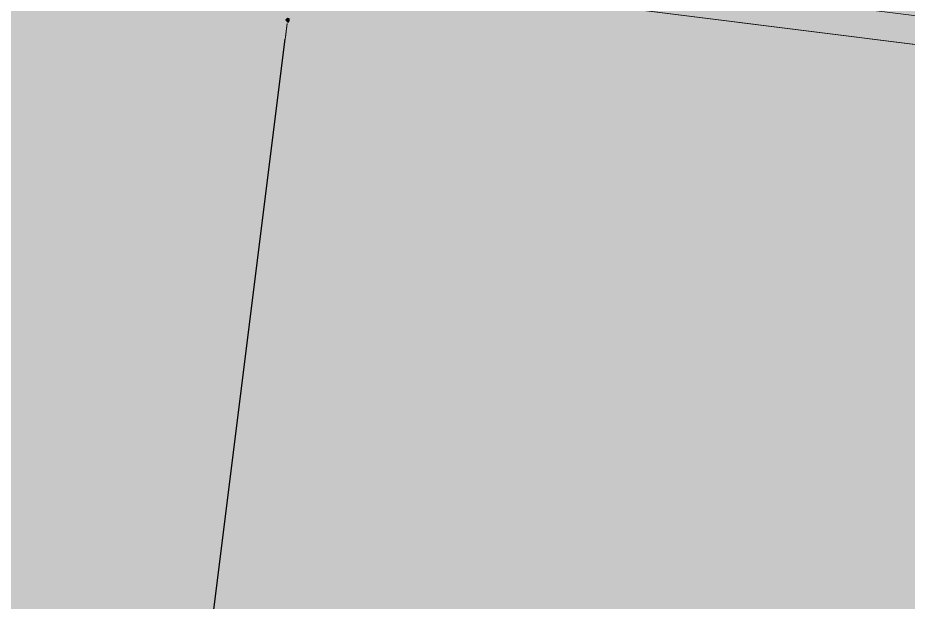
# Model space of a CAD drawing. Header units: metres. Extents: x -4 to 509425, y 7549 to 4732445.
# Drawn here: x 476014.522 to 476019.263, y 4719742.011 to 4719745.12 of the extents above; entities that cross this region are included whole.
import ezdxf

# ---------------------------------------------------------------- set-up
doc = ezdxf.new("R2010")
doc.units = ezdxf.units.M
doc.header["$LTSCALE"] = 0.01
doc.header["$MEASUREMENT"] = 0
doc.layers.get('0').update_dxf_attribs({"lineweight": 0})
doc.layers.add('_SUBESTACIÓN', color=1, linetype='Continuous')
doc.layers.add('SUBESTACION LA VID', color=253, linetype='Continuous')

# ---------------------------------------------------------------- blocks, each defined once
blk = doc.blocks.new('A$Cfff6051d')
at = {"layer": 'SUBESTACION LA VID', "transparency": 33554687}
h = blk.add_hatch(color=256, dxfattribs=at)
h.dxf.hatch_style = 2
h.paths.add_polyline_path([(476015.967, 4719745.1066), (476015.968, 4719745.115), (476015.9596, 4719745.1161), (476015.9502, 4719745.1088), (476015.9575, 4719745.0993), (476015.9659, 4719745.0982)])
h = blk.add_hatch(color=256, dxfattribs=at)
h.dxf.hatch_style = 2
h.paths.add_polyline_path([(476015.967, 4719745.1066), (476015.968, 4719745.115), (476015.9596, 4719745.1161), (476015.9502, 4719745.1088), (476015.9575, 4719745.0993), (476015.9659, 4719745.0982)])
at = {"layer": 'SUBESTACION LA VID', "lineweight": 15}
for p, q in [((476070.5713, 4719738.551), (475974.8243, 4719750.5548)), ((476015.9564, 4719745.0909), (476015.9459, 4719745.0069)), ((476015.9564, 4719745.0909), (476015.947, 4719745.0153))]:
    blk.add_line(p, q, dxfattribs=at)
at = {"layer": 'SUBESTACION LA VID'}
blk.add_line((476014.6074, 4719734.2959), (476015.9459, 4719745.0069), dxfattribs=at)
at = {"layer": 'SUBESTACION LA VID', "lineweight": 15}
blk.add_lwpolyline([(476070.5713, 4719738.551), (476070.5903, 4719738.7022), (475974.8433, 4719750.706), (475974.8243, 4719750.5548), (476070.5713, 4719738.551)], dxfattribs=at)
at = {"layer": 'SUBESTACION LA VID'}
blk.add_lwpolyline([(476015.967, 4719745.1066), (476015.968, 4719745.115), (476015.9596, 4719745.1161), (476015.9502, 4719745.1088), (476015.9575, 4719745.0993), (476015.9659, 4719745.0982)], close=True, dxfattribs=at)
blk.add_lwpolyline([(476015.967, 4719745.1066), (476015.968, 4719745.115), (476015.9596, 4719745.1161), (476015.9502, 4719745.1088), (476015.9575, 4719745.0993), (476015.9659, 4719745.0982)], close=True, dxfattribs=at)
at = {"layer": 'SUBESTACION LA VID', "lineweight": 0}
blk.add_lwpolyline([(476015.967, 4719745.1066), (476015.968, 4719745.115), (476015.9596, 4719745.1161), (476015.9502, 4719745.1088), (476015.9575, 4719745.0993), (476015.9659, 4719745.0982)], close=True, dxfattribs=at)
blk.add_lwpolyline([(476015.967, 4719745.1066), (476015.968, 4719745.115), (476015.9596, 4719745.1161), (476015.9502, 4719745.1088), (476015.9575, 4719745.0993), (476015.9659, 4719745.0982)], close=True, dxfattribs=at)

msp = doc.modelspace()

# ---------------------------------------------------------------- hatches: boundary and pattern name
at = {"layer": '_SUBESTACIÓN', "transparency": 33554559}
h = msp.add_hatch(color=1, dxfattribs=at)
h.dxf.hatch_style = 1
h.paths.add_polyline_path([(475968.6399, 4719805.825), (476089.9386, 4719790.615), (476078.1686, 4719696.74), (475956.8686, 4719711.9502)])

# ---------------------------------------------------------------- block references
at = {"linetype": 'Continuous'}
msp.add_blockref('A$Cfff6051d', (0, 0), dxfattribs=at)

doc.saveas('drawing.dxf')
